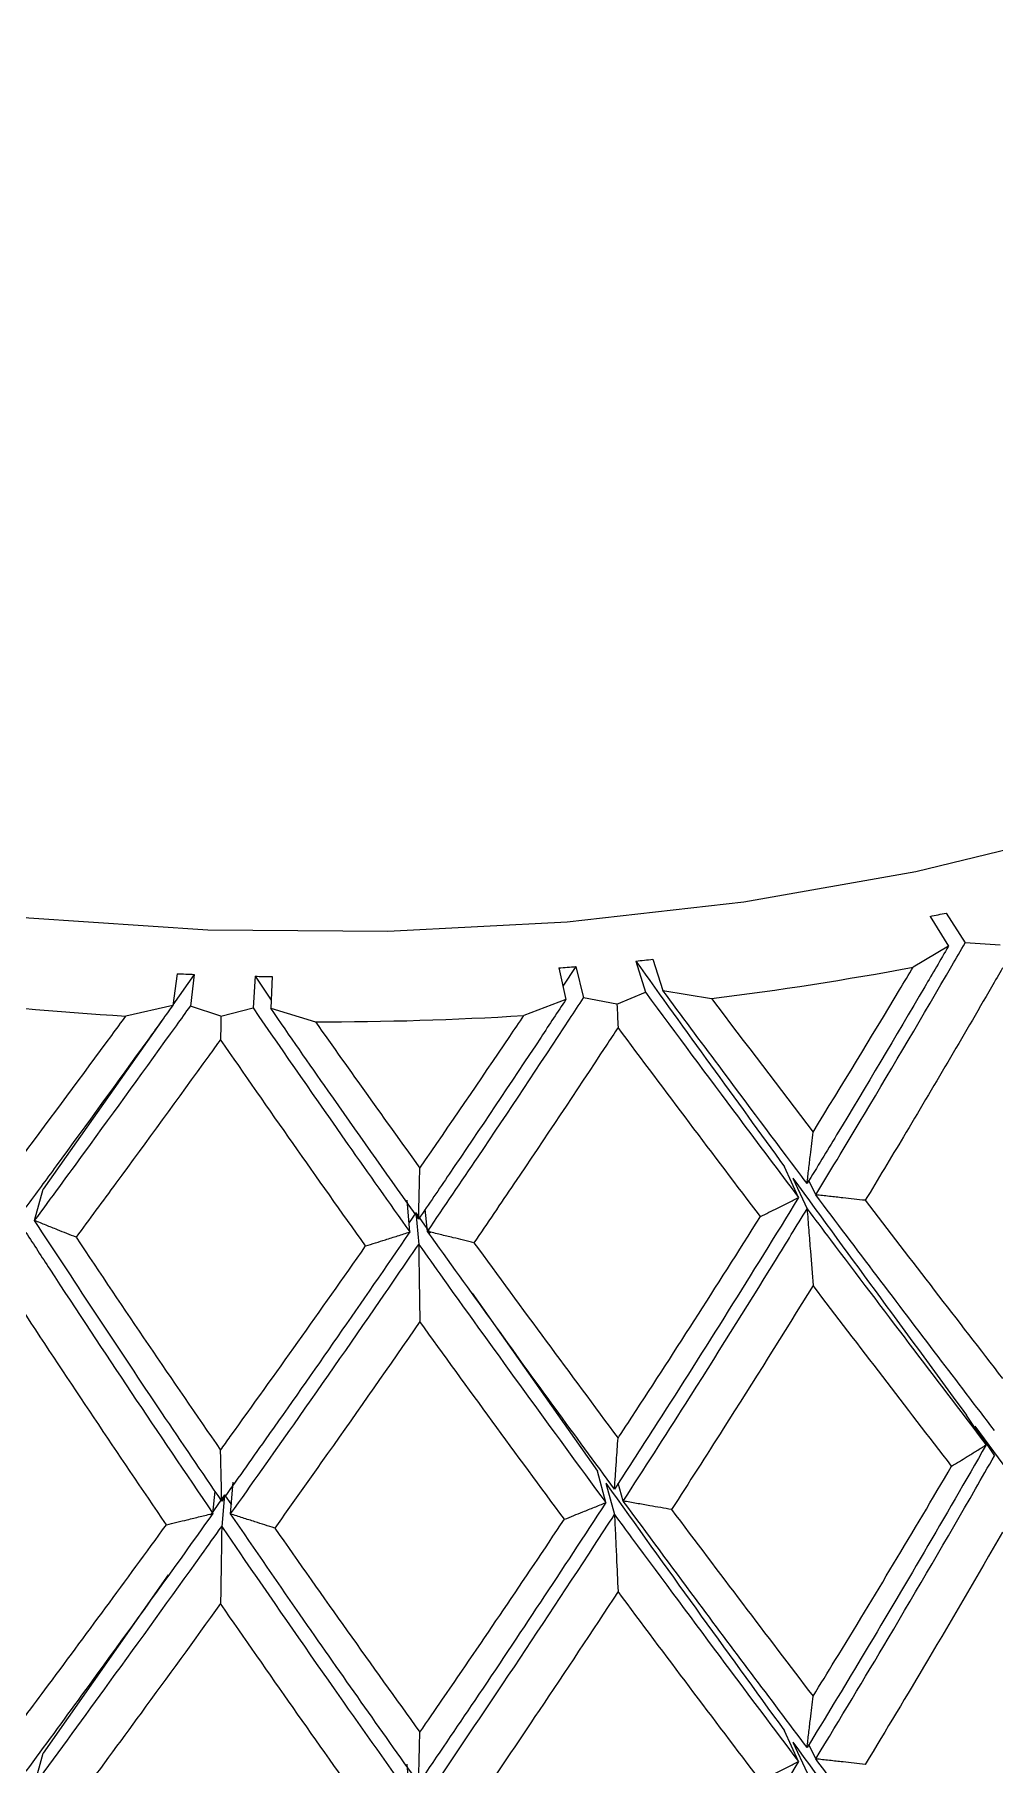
# Model space of a CAD drawing. Extents: x 0 to 10.8, y -11.1 to 0.
# Drawn here: x 4.5906 to 4.6524, y -5.0845 to -4.9732 of the extents above; entities that cross this region are included whole.
import ezdxf

# ---------------------------------------------------------------- set-up
doc = ezdxf.new("R2010")
doc.units = 0
doc.header["$LTSCALE"] = 0.5
doc.header["$MEASUREMENT"] = 0
doc.layers.add('Dimension', color=10, linetype='CONTINUOUS')
doc.layers.add('Mounting', color=4, linetype='CONTINUOUS')

msp = doc.modelspace()

# ---------------------------------------------------------------- linework, layer by layer
at = {"layer": 'Dimension', "transparency": 16777216}
msp.add_open_spline([(4.295788687800496, -4.453301352101676), (5.645067267058266, -4.366282299263275), (6.244345846315582, -5.578301352101789), (6.843624425573125, -6.790320404940189), (8.192903004830669, -6.703301352101676)], degree=3, dxfattribs=at)
at = {"layer": 'Mounting', "lineweight": 25, "transparency": 16777216}
for p, q in [((4.648208378738673, -5.029915127497532), (4.649389439598963, -5.031839886118917)), ((4.649250624243905, -5.029698797589731), (4.650463060052061, -5.031617043709502)), ((4.630375853921578, -5.032673529776332), (4.631020096291195, -5.034681327423357)), ((4.649389470416281, -5.031839879868926), (4.647121042307845, -5.033178459236808)), ((4.65271536812088, -5.031757559281459), (4.650463067311648, -5.031617042628966)), ((4.599767774457177, -5.033599557845548), (4.599490609929262, -5.035635230233481)), ((4.600872331558094, -5.033646654123515), (4.599495130072228, -5.035602031430471)), ((4.600872331558094, -5.033646654123515), (4.600628417951157, -5.035683744010441)), ((4.604780159538223, -5.033764882985395), (4.604653884704248, -5.035805531958943)), ((4.604780159538223, -5.033764882985395), (4.605818520532921, -5.035292809916314)), ((4.60588719339944, -5.033784696992029), (4.605794243913806, -5.035825944546218)), ((4.624323480613839, -5.033226918792593), (4.624785525571042, -5.035251373489587)), ((4.625420862340889, -5.033140411587681), (4.624594170508772, -5.034412949330488)), ((4.625420862340889, -5.033140411587681), (4.625915942122447, -5.035162261870653)), ((4.629285875339747, -5.032787020342198), (4.629897305019313, -5.034798232359492)), ((4.628068426549589, -5.035570039916649), (4.629897297796106, -5.034798233519211)), ((4.631020063629876, -5.034681329029581), (4.634143949330337, -5.035185804983371)), ((4.599490642485989, -5.035635231759898), (4.596475214290194, -5.036325448717605)), ((4.602587004838369, -5.036340962885049), (4.600628425344439, -5.035683744727976)), ((4.602587004838369, -5.036340962885049), (4.604653877221153, -5.035805532226391)), ((4.605794211387547, -5.035825942197164), (4.608668144346439, -5.0366943380983)), ((4.624785557966106, -5.035251371075049), (4.622084607567558, -5.036288431496189)), ((4.628068426549589, -5.035570039916649), (4.62591594961259, -5.035162261685116)), ((4.598911724333448, -5.036430362182728), (4.591140938777471, -5.04746347381564)), ((4.63975021427882, -5.0479950713069), (4.638850230012395, -5.046018875908146)), ((4.639385420212875, -5.046753303406717), (4.640301576290767, -5.048727131419753)), ((4.640852243534709, -5.04782460016628), (4.640415993656916, -5.046902126970451)), ((4.590604133477882, -5.049481950047777), (4.591141360026086, -5.047462277569764)), ((4.614739718805595, -5.050212161806428), (4.614571133369054, -5.048171130531159)), ((4.615124197589012, -5.048973053959969), (4.614690287108033, -5.049613701742373)), ((4.615124204041422, -5.048971588675556), (4.615309460518347, -5.051012245317736)), ((4.615124487666435, -5.048973045183857), (4.616042942806416, -5.050280510929042)), ((4.615879061708938, -5.050177686781126), (4.615736962341771, -5.048741925323327)), ((4.618755630247506, -5.054142153976727), (4.626808737792317, -5.06560614584339)), ((4.651817681068906, -5.063910279917138), (4.650563968713413, -5.061997948724581)), ((4.651081430575005, -5.062700625635955), (4.652350702063131, -5.064609465197179)), ((4.65108306056436, -5.062703168167616), (4.654918203234956, -5.067909756218057)), ((4.62734561922025, -5.067624436434187), (4.626808034586702, -5.065603417609907)), ((4.602825437063075, -5.067115526334817), (4.601906953273101, -5.068423033244301)), ((4.602070667380303, -5.068320173817426), (4.602213070326798, -5.06688134491975)), ((4.602825636981834, -5.067112816488532), (4.602640272924646, -5.069154658310538)), ((4.602825348758188, -5.067115523663233), (4.603259424324733, -5.067756415425833)), ((4.603210015094646, -5.068354603510159), (4.603378709153731, -5.066312257020058)), ((4.627355187871899, -5.066370690453596), (4.627909249155891, -5.068390161429988)), ((4.628472469398048, -5.067521363700735), (4.628148991561829, -5.066377260635988)), ((4.599202786350361, -5.072272548036949), (4.591141024244052, -5.083748863430685)), ((4.639750216158518, -5.084280102756509), (4.638850466213626, -5.082304421730953)), ((4.59060412359986, -5.085767014505223), (4.591141219030533, -5.083747834804456)), ((4.639385758461003, -5.083039070802613), (4.640301588421607, -5.085012196349908)), ((4.640852260675047, -5.084109663732477), (4.640415599204061, -5.083186320179493)), ((4.614739719157797, -5.086497193391438), (4.61457117761438, -5.084456693370214))]:
    msp.add_line(p, q, dxfattribs=at)
at = {"layer": 'Mounting', "lineweight": 25, "transparency": 16777216, "flags": 128}
msp.add_lwpolyline([(4.529425354885689, -5.011899771185938), (4.538026337435213, -5.016378217962711), (4.5473793920562, -5.020322397328584), (4.557385374042951, -5.02369050000101), (4.567938217497158, -5.026446823253877), (4.578926059652986, -5.028562149374977), (4.590232426649891, -5.03001405538123), (4.601737468185547, -5.030787150707681), (4.613319227957163, -5.030873240351639), (4.624854936429983, -5.030271411741467), (4.63622231222439, -5.028988044410028), (4.647300858329345, -5.027036742370456), (4.657973139399928, -5.024438189909688), (4.66812602660184, -5.021219932330268), (4.677651896805173, -5.017416083963212), (4.686449773415916, -5.013066966547456), (4.694426396752988, -5.008218681809524), (4.701497212625327, -5.002922622773724), (4.707587268625275, -4.99723492898346), (4.71263200864405, -4.991215891407705), (4.716577957182835, -4.984929313342207), (4.719383286205357, -4.978441834078296), (4.721018258525874, -4.971822222510184), (4.721474867769075, -4.965976814895953)], dxfattribs=at)
at = {"layer": 'Mounting', "lineweight": 25, "transparency": 16777216}
for centre, radius, start, end in [((4.612009034422272, -4.852893182329808), 0.1806852556239377, 281.557120423726, 281.8946639202501), ((4.609412916869587, -4.836633572438359), 0.1971575755656422, 275.7850864900307, 276.1035569736467), ((4.608943585606994, -4.831373913794152), 0.2024337092044073, 267.4020362081748, 267.7149487203491), ((4.608972547566736, -4.830466413906095), 0.2033416918572226, 268.8186231807109, 269.1306034961767), ((4.609168846588773, -4.833980121353477), 0.1998222941069857, 274.3495202176524, 274.6651530685469), ((4.610377316727408, -4.838588387374102), 0.1980287791611924, 276.8930290717234, 280.6930487940195), ((4.608670283969559, -4.829778682340304), 0.2069064676696747, 262.9305293171529, 266.6210277657175), ((4.608983893329878, -4.825200148107797), 0.2114944255391573, 269.9144606730427, 273.5513772085331)]:
    msp.add_arc(centre, radius, start, end, dxfattribs=at)
for points, knots in [([(4.649389469052267, -5.031839882369013), (4.648882508897714, -5.032713370564807), (4.648374283403882, -5.033584997965818), (4.645989430358895, -5.037657087975219), (4.644099215840924, -5.040831018204926), (4.641567067259075, -5.045017815508061), (4.640934985575313, -5.046057532595057), (4.640301645325508, -5.047094064036457)], [0.001172730824359649, 0.001172730824359649, 0.001172730824359649, 0.001172730824359649, 0.001255462206260106, 0.001255462206260106, 0.001560036396495508, 0.001560036396495508, 0.001661073516207026, 0.001661073516207026, 0.001661073516207026, 0.001661073516207026]), ([(4.640852266511274, -5.047824638032637), (4.641899843137935, -5.046105180156133), (4.642943213762919, -5.044378147625423), (4.6458728194998, -5.039486265891526), (4.647748921913944, -5.036303699643497), (4.649893725839775, -5.032603162771863), (4.650178597320291, -5.032110402237947), (4.650463065590884, -5.031617045613757)], [0.005047594040414504, 0.005047594040414504, 0.005047594040414504, 0.005047594040414504, 0.005214926679320327, 0.005214926679320327, 0.005519500869555729, 0.005519500869555729, 0.005566222870637729, 0.005566222870637729, 0.005566222870637729, 0.005566222870637729]), ([(4.640680201674058, -5.043790265701716), (4.642546951514078, -5.040768068472914), (4.644403872829798, -5.037717417179749), (4.646539151498018, -5.034153312770229), (4.646830285633769, -5.03366617972739), (4.647121040590264, -5.033178462117689)], [0.001208963695116871, 0.001208963695116871, 0.001208963695116871, 0.001208963695116871, 0.001503074287481275, 0.001503074287481275, 0.00154957279862451, 0.00154957279862451, 0.00154957279862451, 0.00154957279862451]), ([(4.652874941681148, -5.033231878370032), (4.652637856537467, -5.033643574134032), (4.652400484644659, -5.034054851112785), (4.650293189068179, -5.037698063299786), (4.648405909660141, -5.040904567934206), (4.645684209586307, -5.045454185025903), (4.644862518105583, -5.046818063701892), (4.644038014243961, -5.048177263532011)], [0.005083892301324373, 0.005083892301324373, 0.005083892301324373, 0.005083892301324373, 0.005122606385453739, 0.005122606385453739, 0.005427180575689141, 0.005427180575689141, 0.005558214953685095, 0.005558214953685095, 0.005558214953685095, 0.005558214953685095]), ([(4.629897305145505, -5.034798232774619), (4.63189692812557, -5.037492675128135), (4.63520244342044, -5.041946774975088), (4.638462346506913, -5.046282273472798), (4.63975021904912, -5.04799507576314)], [0, 0, 0, 0, 0.6049353283685455, 1, 1, 1, 1]), ([(4.640301579949664, -5.047094042318633), (4.640191152584975, -5.046947457362251), (4.638312483780282, -5.044453649908633), (4.635228224789671, -5.040344940840498), (4.632225887242384, -5.036304170143069), (4.631020095705935, -5.034681325599536)], [0, 0, 0, 0, 0.03602306106505845, 0.6128499158845447, 1, 1, 1, 1]), ([(4.59949064107991, -5.035635233920061), (4.598954467056956, -5.036380722989804), (4.598418501652304, -5.03712422159839), (4.59591071173827, -5.040595953536183), (4.593943931581407, -5.043296606254273), (4.591336727286489, -5.046852772626835), (4.59068816437275, -5.047735346564991), (4.590040557010525, -5.04861469767576)], [0.001172730824359652, 0.001172730824359652, 0.001172730824359652, 0.001172730824359652, 0.001255462206260106, 0.001255462206260106, 0.001560036396495508, 0.001560036396495508, 0.001661073516207056, 0.001661073516207056, 0.001661073516207056, 0.001661073516207056]), ([(4.590604142002576, -5.049481991779601), (4.591677476319092, -5.048022783018837), (4.592752661543727, -5.046555710619032), (4.595789008056045, -5.042395888759017), (4.597754021118135, -5.039684651545031), (4.600024302137854, -5.036525873372284), (4.600326330805729, -5.036105129178907), (4.60062842351681, -5.035683747277346)], [0.005047594040414487, 0.005047594040414487, 0.005047594040414487, 0.005047594040414487, 0.005214926679320327, 0.005214926679320327, 0.005519500869555729, 0.005519500869555729, 0.005566222870637729, 0.005566222870637729, 0.005566222870637729, 0.005566222870637729]), ([(4.6046538846781, -5.035805532380152), (4.606688191016246, -5.0387447349421), (4.610051040303915, -5.043603440367406), (4.613411949196689, -5.048340659171117), (4.614739725564959, -5.05021216696224)], [0, 0, 0, 0, 0.604935328368545, 1, 1, 1, 1]), ([(4.615309461257766, -5.049379156483496), (4.615195318960787, -5.049218945676785), (4.613253449083231, -5.046493325573408), (4.610080626905756, -5.042004965705758), (4.607022458277697, -5.037596471471829), (4.605794243998389, -5.035825942692043)], [0, 0, 0, 0, 0.03602306106505709, 0.6128499158845444, 1, 1, 1, 1]), ([(4.624785556549796, -5.035251373406425), (4.624252337342341, -5.036061748320492), (4.623718577970067, -5.036870152890174), (4.621217604213598, -5.0406457934846), (4.619246023098185, -5.043585407783269), (4.616618938559668, -5.047459166638191), (4.615964311079779, -5.048420812153267), (4.615309528708167, -5.049379186260637)], [0.001172730824359651, 0.001172730824359651, 0.001172730824359651, 0.001172730824359651, 0.001255462206260106, 0.001255462206260106, 0.001560036396495508, 0.001560036396495508, 0.001661073516207025, 0.001661073516207025, 0.001661073516207025, 0.001661073516207025]), ([(4.615879077811314, -5.050177727018649), (4.616963224489155, -5.048587612271206), (4.618046167312741, -5.046989594624392), (4.621095784898444, -5.042460504558733), (4.623059249038988, -5.039510905483837), (4.625316109323649, -5.036077441276234), (4.62561611524734, -5.03562016840317), (4.625915947798603, -5.035162264455437)], [0.005047594040414509, 0.005047594040414509, 0.005047594040414509, 0.005047594040414509, 0.005214926679320327, 0.005214926679320327, 0.005519500869555729, 0.005519500869555729, 0.00556622287063773, 0.00556622287063773, 0.00556622287063773, 0.00556622287063773]), ([(4.589811645272675, -5.045329261676159), (4.591720441444068, -5.04277034769558), (4.593638484649773, -5.040182908298164), (4.595866564531889, -5.037154215433418), (4.596170841603907, -5.036740143091549), (4.596475212492351, -5.036325451167158)], [0.001208963695116872, 0.001208963695116872, 0.001208963695116872, 0.001208963695116872, 0.0015030742874813, 0.0015030742874813, 0.001549572798624534, 0.001549572798624534, 0.001549572798624534, 0.001549572798624534]), ([(4.615386022588154, -5.046102998272943), (4.61731596956588, -5.043311167079651), (4.619245619303001, -5.040490267437349), (4.621476038591027, -5.037191053425602), (4.621780395115138, -5.036740052006849), (4.622084605770397, -5.036288434163851)], [0.001208963695116868, 0.001208963695116868, 0.001208963695116868, 0.001208963695116868, 0.00150307428748128, 0.00150307428748128, 0.001549572798624519, 0.001549572798624519, 0.001549572798624519, 0.001549572798624519]), ([(4.628138089777167, -5.037058268035196), (4.627887263691946, -5.037440359598293), (4.627636310184926, -5.03782200724612), (4.625410001750652, -5.041202276347803), (4.623426991899123, -5.044173949697097), (4.620582656852548, -5.048385845473319), (4.619725919772691, -5.049647884852675), (4.618868224192738, -5.050905016586455)], [0.005083892301324364, 0.005083892301324364, 0.005083892301324364, 0.005083892301324364, 0.005122606385453726, 0.005122606385453726, 0.005427180575689128, 0.005427180575689128, 0.005558214953685091, 0.005558214953685091, 0.005558214953685091, 0.005558214953685091]), ([(4.602563713115842, -5.037832004612483), (4.602310108392885, -5.03818348964279), (4.602056541143838, -5.038534525300292), (4.599808520213628, -5.04164331275183), (4.597816446964316, -5.044373796409502), (4.594973788035531, -5.048240631645285), (4.594119448877791, -5.049398850817681), (4.593266046992085, -5.050552161056544)], [0.005083892301324338, 0.005083892301324338, 0.005083892301324338, 0.005083892301324338, 0.005122606385453675, 0.005122606385453675, 0.005427180575689076, 0.005427180575689076, 0.005558214953685066, 0.005558214953685066, 0.005558214953685066, 0.005558214953685066]), ([(4.640301580117011, -5.047094170757475), (4.640335785068146, -5.046787190026691), (4.640370188669294, -5.046480814377276), (4.640404791672609, -5.046175049467877), (4.640439394676378, -5.045869284554101), (4.640474197177127, -5.04556412954355), (4.640509199918142, -5.045259590114995), (4.640565677793802, -5.044768207456571), (4.640622677126657, -5.04427842396268), (4.640680201672239, -5.043790265704558)], [0, 0, 0, 0, 3.692449215762074e-05, 3.692449215762074e-05, 3.692449215762074e-05, 7.38489851865649e-05, 7.38489851865649e-05, 7.38489851865649e-05, 0.0001334277934832304, 0.0001334277934832304, 0.0001334277934832304, 0.0001334277934832304]), ([(4.615309461291872, -5.049379284934503), (4.615316377895851, -5.049074799269874), (4.615323334669029, -5.048770933177025), (4.615330331763289, -5.048467692369513), (4.615337328857549, -5.048164451557682), (4.615344366292447, -5.047861835201275), (4.615351444218049, -5.047559849033291), (4.61536286464343, -5.047072586130298), (4.615374390513125, -5.046586960429352), (4.615386022586335, -5.046102998275614)], [0, 0, 0, 0, 3.692449215762437e-05, 3.692449215762437e-05, 3.692449215762437e-05, 7.384898518656923e-05, 7.384898518656923e-05, 7.384898518656923e-05, 0.0001334277934832172, 0.0001334277934832172, 0.0001334277934832172, 0.0001334277934832172]), ([(4.639750302493667, -5.047995077386759), (4.636745505794806, -5.052898395462762), (4.633712894187966, -5.057730312825186), (4.629744749929159, -5.063920639812522), (4.628827833461173, -5.065341947285674), (4.627909249101776, -5.066757130622932)], [0.001690375394320813, 0.001690375394320813, 0.001690375394320813, 0.001690375394320813, 0.002169184776966312, 0.002169184776966312, 0.002312692357560916, 0.002312692357560916, 0.002312692357560916, 0.002312692357560916]), ([(4.637296704459914, -5.049220016792106), (4.637664897277091, -5.049038153003892), (4.638032347868602, -5.048855786804666), (4.638399049719965, -5.048672920994193), (4.638624814373088, -5.048560337335061), (4.638850295849352, -5.048447563991942), (4.639075492633765, -5.048334601623935), (4.63930069132175, -5.048221638301129), (4.639525605788549, -5.048108485711452), (4.639750234521671, -5.047995144518552)], [0, 0, 0, 0, 3.692454476569205e-05, 3.692454476569205e-05, 3.692454476569205e-05, 5.965757049893295e-05, 5.965757049893295e-05, 5.965757049893295e-05, 8.239078838353607e-05, 8.239078838353607e-05, 8.239078838353607e-05, 8.239078838353607e-05]), ([(4.652350723110203, -5.062976466705322), (4.651145783717311, -5.061395732844744), (4.647366755721123, -5.056438107963686), (4.643491718475161, -5.051314522976611), (4.640852233077794, -5.047824588068124)], [0, 0, 0, 0, 0.3188490251917057, 1, 1, 1, 1]), ([(4.644037945615764, -5.048177256153451), (4.643561564547781, -5.048126034243126), (4.643085391493059, -5.048074162935279), (4.642609434513361, -5.04802164277487), (4.64231640555272, -5.04798930807101), (4.642023457681262, -5.04795672733718), (4.641730592780732, -5.047923900706905), (4.641437725404558, -5.047891073799178), (4.641144940382219, -5.047858000921508), (4.640852239595006, -5.047824682212422)], [0, 0, 0, 0, 3.692454476569227e-05, 3.692454476569227e-05, 3.692454476569227e-05, 5.965757049893234e-05, 5.965757049893234e-05, 5.965757049893234e-05, 8.239078838353641e-05, 8.239078838353641e-05, 8.239078838353641e-05, 8.239078838353641e-05]), ([(4.62813808973624, -5.063471886765853), (4.628344316892026, -5.063157739467158), (4.628550463197826, -5.062843283685254), (4.63162107715425, -5.058152872845255), (4.634469786096361, -5.053717292682848), (4.637296704460368, -5.049220016791082)], [0.0017266810208513, 0.0017266810208513, 0.0017266810208513, 0.0017266810208513, 0.001758512829247848, 0.001758512829247848, 0.00220101658536286, 0.00220101658536286, 0.00220101658536286, 0.00220101658536286]), ([(4.628472469388726, -5.067521363587048), (4.629809178860796, -5.065456812095192), (4.631142445082787, -5.063378973217482), (4.634414703792572, -5.058230594189297), (4.636347512528118, -5.055147193639755), (4.638946453374047, -5.050938948704811), (4.639624881222062, -5.049834640305221), (4.640301585167435, -5.048727179738762)], [0.004397359505161849, 0.004397359505161849, 0.004397359505161849, 0.004397359505161849, 0.004605778298849525, 0.004605778298849525, 0.004910352489084926, 0.004910352489084926, 0.005018293860850979, 0.005018293860850979, 0.005018293860850979, 0.005018293860850979]), ([(4.640301585167663, -5.048727179738592), (4.640335790993277, -5.04918154845376), (4.640370195627611, -5.049636168253471), (4.640404799792805, -5.050091036677316), (4.640439403958453, -5.050545905107299), (4.640474207749776, -5.051001023408276), (4.640509211878907, -5.0514563890614), (4.640565685431284, -5.052191048568091), (4.640622680765318, -5.052926356210776), (4.640680200827092, -5.053662301110705)], [0, 0, 0, 0, 3.692449223290656e-05, 3.692449223290656e-05, 3.692449223290656e-05, 7.384898531217314e-05, 7.384898531217314e-05, 7.384898531217314e-05, 0.0001334208711571264, 0.0001334208711571264, 0.0001334208711571264, 0.0001334208711571264]), ([(4.640301591154639, -5.048727151147148), (4.640800825461611, -5.04938928529026), (4.642998562718276, -5.052304142813171), (4.646861165075734, -5.057402419707046), (4.650166631626689, -5.06174246356926), (4.651817656256753, -5.063910242066356)], [0, 0, 0, 0, 0.1282478010224109, 0.5645745223552815, 1, 1, 1, 1]), ([(4.590040507844151, -5.050247772106331), (4.590551906734845, -5.051033917300856), (4.592803195116176, -5.054494698259077), (4.596808903034571, -5.060558466324778), (4.600317957867446, -5.065734694832145), (4.602070671400725, -5.068320133415341)], [0, 0, 0, 0, 0.1282478010223874, 0.5645745223552675, 1, 1, 1, 1]), ([(4.593265989495876, -5.050552138201795), (4.592866883713214, -5.050393488547058), (4.592468425197467, -5.050234294442987), (4.59207062093401, -5.050074558281096), (4.591825707685985, -5.049976214683909), (4.591581041746849, -5.049877665353279), (4.591336624742326, -5.049778910853149), (4.591092205672339, -5.049680155518388), (4.590848035025147, -5.049581194801931), (4.590604114424423, -5.049482029272497)], [0, 0, 0, 0, 3.692454476569119e-05, 3.692454476569119e-05, 3.692454476569119e-05, 5.96575704989314e-05, 5.96575704989314e-05, 5.96575704989314e-05, 8.239078838353412e-05, 8.239078838353412e-05, 8.239078838353412e-05, 8.239078838353412e-05]), ([(4.602640269850781, -5.067521662024149), (4.60135585627927, -5.065635468893845), (4.597327574961128, -5.059719838042781), (4.593328257891017, -5.053630020242167), (4.590604119170166, -5.049481934910887)], [0, 0, 0, 0, 0.3188490251917189, 1, 1, 1, 1]), ([(4.61473980902565, -5.050212178712911), (4.611636433374542, -5.054744881088993), (4.608530035709691, -5.059204311709607), (4.6044983632205, -5.064909246747732), (4.603569033128679, -5.06621853250283), (4.602640273134512, -5.067521627512917)], [0.00169037539432081, 0.00169037539432081, 0.00169037539432081, 0.00169037539432081, 0.002169184776966312, 0.002169184776966312, 0.002312692357560919, 0.002312692357560919, 0.002312692357560919, 0.002312692357560919]), ([(4.611898677866975, -5.051115858393928), (4.612324323928988, -5.050982161084164), (4.612749424773938, -5.050847883247286), (4.61317397302264, -5.050713026840072), (4.613435351544922, -5.050630000779904), (4.613696521335669, -5.050546755189089), (4.613957480675936, -5.050463290530388), (4.614218442221954, -5.050379825166203), (4.614479193865009, -5.050296140554053), (4.6147397338882, -5.050212237161475)], [0, 0, 0, 0, 3.692454476569259e-05, 3.692454476569259e-05, 3.692454476569259e-05, 5.965757049893181e-05, 5.965757049893181e-05, 5.965757049893181e-05, 8.239078838353498e-05, 8.239078838353498e-05, 8.239078838353498e-05, 8.239078838353498e-05]), ([(4.627909258343152, -5.066757164772639), (4.626636775048155, -5.065026112340377), (4.622645910423671, -5.059597046244733), (4.618620774385818, -5.053994115213868), (4.615879049049909, -5.050177673280416)], [0, 0, 0, 0, 0.3188490251917014, 1, 1, 1, 1]), ([(4.618868159721615, -5.050905001132094), (4.618420636847759, -5.050797720995774), (4.617973551167779, -5.050689830610111), (4.617526910373272, -5.050581331475939), (4.617251930294515, -5.050514532605746), (4.616977118082787, -5.050447502811153), (4.616702475531838, -5.050380242448625), (4.616427830659404, -5.050312981517607), (4.616153354869766, -5.050245489872566), (4.615879049955311, -5.050177767875084)], [0, 0, 0, 0, 3.692454476569166e-05, 3.692454476569166e-05, 3.692454476569166e-05, 5.965757049893323e-05, 5.965757049893323e-05, 5.965757049893323e-05, 8.239078838353692e-05, 8.239078838353692e-05, 8.239078838353692e-05, 8.239078838353692e-05]), ([(4.602563713129712, -5.064245623341492), (4.602772224779073, -5.063956640478807), (4.602980767059762, -5.063667346085992), (4.606088745205398, -5.059351823691316), (4.608993866080937, -5.05526535935968), (4.611898677867885, -5.051115858392961)], [0.0017266810208513, 0.0017266810208513, 0.0017266810208513, 0.0017266810208513, 0.001758512829247849, 0.001758512829247849, 0.002201016585362861, 0.002201016585362861, 0.002201016585362861, 0.002201016585362861]), ([(4.603210015146033, -5.068354603398973), (4.60456287570787, -5.066453242600403), (4.60591704082799, -5.06453846465007), (4.609252428436321, -5.059791007096351), (4.611232835578448, -5.056945042420864), (4.613909757831152, -5.053056912502768), (4.6146098466902, -5.052036246133071), (4.615309462313007, -5.051012294284249)], [0.004397359505161841, 0.004397359505161841, 0.004397359505161841, 0.004397359505161841, 0.004605778298849525, 0.004605778298849525, 0.004910352489084926, 0.004910352489084926, 0.005018293860850977, 0.005018293860850977, 0.005018293860850977, 0.005018293860850977]), ([(4.615309462313235, -5.051012294284078), (4.615316379093883, -5.05146915812918), (4.615323336076017, -5.051926287560832), (4.615330333405154, -5.05238368017126), (4.615337330734519, -5.052841072787942), (4.615344368430215, -5.053298729837195), (4.615351446636396, -5.053756648852129), (4.615362866187752, -5.054495427798997), (4.615374391248906, -5.055234892942906), (4.615386022415578, -5.055975033620086)], [0, 0, 0, 0, 3.692449223290032e-05, 3.692449223290032e-05, 3.692449223290032e-05, 7.384898531215999e-05, 7.384898531215999e-05, 7.384898531215999e-05, 0.0001334208711571132, 0.0001334208711571132, 0.0001334208711571132, 0.0001334208711571132]), ([(4.615309475885169, -5.051012266879411), (4.615826081557316, -5.051736037502849), (4.618100291316068, -5.054922232125875), (4.622122337820201, -5.060498913113292), (4.62560571874269, -5.065250872899526), (4.627345608591895, -5.067624396433075)], [0, 0, 0, 0, 0.128247801022409, 0.5645745223552834, 1, 1, 1, 1]), ([(4.640680200826864, -5.05366230111099), (4.638769285118542, -5.056755803166538), (4.636843827179973, -5.059825958336774), (4.633800261670785, -5.06461070959557), (4.632689967428632, -5.066342087111707), (4.631576973540177, -5.068064249390773)], [0.004433607830142777, 0.004433607830142777, 0.004433607830142777, 0.004433607830142777, 0.004734635524149176, 0.004734635524149176, 0.004906805992855924, 0.004906805992855924, 0.004906805992855924, 0.004906805992855924]), ([(4.61538602241535, -5.055975033620371), (4.613410407454694, -5.058832718937083), (4.611430081920844, -5.061665889197229), (4.608315960075743, -5.066077020414241), (4.607183270056339, -5.067672304000155), (4.606051156172271, -5.069258243504066)], [0.004433607830142783, 0.004433607830142783, 0.004433607830142783, 0.004433607830142783, 0.004734635524149191, 0.004734635524149191, 0.004906805992855933, 0.004906805992855933, 0.004906805992855933, 0.004906805992855933]), ([(4.627909248959213, -5.066757130842518), (4.627929923816737, -5.066451814670472), (4.627950718809643, -5.066147113577131), (4.627971634394271, -5.065843033272472), (4.627992549979126, -5.06553895296355), (4.628013586213456, -5.065235492610043), (4.628034743547914, -5.064932657939778), (4.628068876269708, -5.064444100578328), (4.628103324378799, -5.063957168808031), (4.62813808973624, -5.063471886766308)], [0, 0, 0, 0, 3.692449221523132e-05, 3.692449221523132e-05, 3.692449221523132e-05, 7.384898530530564e-05, 7.384898530530564e-05, 7.384898530530564e-05, 0.000133418694999904, 0.000133418694999904, 0.000133418694999904, 0.000133418694999904]), ([(4.602640272990357, -5.067521627715166), (4.602633356110346, -5.067217146313624), (4.6026263990384, -5.066913284841462), (4.602619401621723, -5.06661004902702), (4.602612404205047, -5.066306813208257), (4.602605366424541, -5.066004202216277), (4.602598288129229, -5.065702221797153), (4.602586868851176, -5.065215042582565), (4.602575344059005, -5.064729501693364), (4.602563713129484, -5.06424562334189)], [0, 0, 0, 0, 3.692449221522777e-05, 3.692449221522777e-05, 3.692449221522777e-05, 7.384898530530542e-05, 7.384898530530542e-05, 7.384898530530542e-05, 0.0001334186950004531, 0.0001334186950004531, 0.0001334186950004531, 0.0001334186950004531]), ([(4.651817589589427, -5.063910356964925), (4.649173129652354, -5.068535260789247), (4.646493574615533, -5.073106736140119), (4.642628487177717, -5.079553187354975), (4.641467588683781, -5.081470805242759), (4.640301584445979, -5.083379071112347)], [0.002342037124112486, 0.002342037124112486, 0.002342037124112486, 0.002342037124112486, 0.002778333157437115, 0.002778333157437115, 0.002964365970982147, 0.002964365970982147, 0.002964365970982147, 0.002964365970982147]), ([(4.640852254067795, -5.084109645577939), (4.642416573783976, -5.081541968817987), (4.643972009349909, -5.078956664629118), (4.647403761472106, -5.07317667690171), (4.649275633405523, -5.069972616235134), (4.651538248356246, -5.066032401606719), (4.651944886820502, -5.065321578293208), (4.652350702126114, -5.064609465396302)], [0.003747176891619309, 0.003747176891619309, 0.003747176891619309, 0.003747176891619309, 0.003996629918378722, 0.003996629918378722, 0.004301204108614123, 0.004301204108614123, 0.004368097736224911, 0.004368097736224911, 0.004368097736224911, 0.004368097736224911]), ([(4.649599281707196, -5.065276490706822), (4.649932528951695, -5.065073404690168), (4.650264947109918, -5.064869864268871), (4.650596530212169, -5.064665872601324), (4.650800683688431, -5.064540276309401), (4.651004521180539, -5.064414508614561), (4.651208041300833, -5.064288570261738), (4.65141156314121, -5.064162630844294), (4.65161476803496, -5.064036520499769), (4.65181765459829, -5.063910239976224)], [0, 0, 0, 0, 3.692454477463202e-05, 3.692454477463202e-05, 3.692454477463202e-05, 5.965869829542657e-05, 5.965869829542657e-05, 5.965869829542657e-05, 8.23930440099548e-05, 8.23930440099548e-05, 8.23930440099548e-05, 8.23930440099548e-05]), ([(4.64068020024115, -5.080075308755227), (4.641152403372644, -5.079310870384063), (4.641623789977075, -5.078544898360803), (4.644621471469236, -5.0736553403936), (4.647124418169369, -5.069488733675655), (4.649599284637134, -5.065276488920915)], [0.002378381747722605, 0.002378381747722605, 0.002378381747722605, 0.002378381747722605, 0.002452851256914947, 0.002452851256914947, 0.002852802666629457, 0.002852802666629457, 0.002852802666629457, 0.002852802666629457]), ([(4.602070601192281, -5.068320231518385), (4.599247690062157, -5.072274254516572), (4.596430403975091, -5.076171232879972), (4.592427417350336, -5.081652221907916), (4.591232761223182, -5.083280798424482), (4.590040488322984, -5.084899688852943)], [0.002342037124112498, 0.002342037124112498, 0.002342037124112498, 0.002342037124112498, 0.002778333157437115, 0.002778333157437115, 0.002964365970982154, 0.002964365970982154, 0.002964365970982154, 0.002964365970982154]), ([(4.599081473633987, -5.0690473801709), (4.599528997242487, -5.068940099649865), (4.59997608364165, -5.068832209341736), (4.600422725141016, -5.068723710728761), (4.60069771929534, -5.068656908865535), (4.600972545560808, -5.068589876225076), (4.60124720214435, -5.068522613162088), (4.601521861049605, -5.068455349530439), (4.601796350850464, -5.068387855330229), (4.602070669755449, -5.068320130919801)], [0, 0, 0, 0, 3.692454477463216e-05, 3.692454477463216e-05, 3.692454477463216e-05, 5.965869829542725e-05, 5.965869829542725e-05, 5.965869829542725e-05, 8.239304400995502e-05, 8.239304400995502e-05, 8.239304400995502e-05, 8.239304400995502e-05]), ([(4.62734553862515, -5.067624503041316), (4.624550780930576, -5.071919380249881), (4.621740959018325, -5.076157785549128), (4.617719033259618, -5.082125689213569), (4.616514943703351, -5.083899810544381), (4.615309462477398, -5.085664185624012)], [0.002342037124112502, 0.002342037124112502, 0.002342037124112502, 0.002342037124112502, 0.002778333157437115, 0.002778333157437115, 0.002964365970982152, 0.002964365970982152, 0.002964365970982152, 0.002964365970982152]), ([(4.624683652302338, -5.068694529128265), (4.625082759171164, -5.068535878978309), (4.625481218747836, -5.068376684843827), (4.6258790240488, -5.068216949097405), (4.626123950085912, -5.068118600877199), (4.626368628781165, -5.068020047074015), (4.626613058508838, -5.067921288249977), (4.626857490302882, -5.06782252859108), (4.627101673642073, -5.06772356369919), (4.627345606903191, -5.067624394139841)], [0, 0, 0, 0, 3.692454477463272e-05, 3.692454477463272e-05, 3.692454477463272e-05, 5.965869829542875e-05, 5.965869829542875e-05, 5.965869829542875e-05, 8.239304400995701e-05, 8.239304400995701e-05, 8.239304400995701e-05, 8.239304400995701e-05]), ([(4.631576969456546, -5.068064248690405), (4.631112472381119, -5.067984560779621), (4.630648299696759, -5.067904240029179), (4.630184459322436, -5.067823287465274), (4.62989887661638, -5.067773445637101), (4.62961341908931, -5.06772336416617), (4.629328088589091, -5.067673043297077), (4.629042755676664, -5.067622722002568), (4.628757549189686, -5.067572161199564), (4.628472470975339, -5.067521361136301)], [0, 0, 0, 0, 3.692454477490066e-05, 3.692454477490066e-05, 3.692454477490066e-05, 5.965864419586999e-05, 5.965864419586999e-05, 5.965864419586999e-05, 8.239293580919966e-05, 8.239293580919966e-05, 8.239293580919966e-05, 8.239293580919966e-05]), ([(4.640301576644333, -5.083379054984619), (4.637914605600145, -5.080203705865131), (4.634000558486605, -5.074996912056406), (4.630024011317118, -5.069619507503035), (4.628472550682091, -5.067521498570272)], [0, 0, 0, 0, 0.6098472949281181, 1, 1, 1, 1]), ([(4.589811646135331, -5.081614304659695), (4.590294487607935, -5.080967056269856), (4.590777726542001, -5.080318222805829), (4.593858640512735, -5.076174546743459), (4.59646672775898, -5.072635096045133), (4.599081477568461, -5.0690473792273)], [0.002378381747722601, 0.002378381747722601, 0.002378381747722601, 0.002378381747722601, 0.002452851256914941, 0.002452851256914941, 0.002852802666629455, 0.002852802666629455, 0.002852802666629455, 0.002852802666629455]), ([(4.590604135902822, -5.085766997049575), (4.592206915944189, -5.083587943354587), (4.59381432727173, -5.081390740377572), (4.59739143569368, -5.076470783932905), (4.599363292580165, -5.073738372974105), (4.601772230265851, -5.070371387243711), (4.602206181732981, -5.069763709603137), (4.602640272915323, -5.069154658516311)], [0.00374717689161931, 0.00374717689161931, 0.00374717689161931, 0.00374717689161931, 0.003996629918378722, 0.003996629918378722, 0.004301204108614123, 0.004301204108614123, 0.004368097736224899, 0.004368097736224899, 0.004368097736224899, 0.004368097736224899]), ([(4.602640272915323, -5.069154658516311), (4.6026333560485, -5.069611522929108), (4.602626398994062, -5.07006865283563), (4.602619401597622, -5.07052604588489), (4.602612404200954, -5.070983438940743), (4.602605366443413, -5.071441096392732), (4.602598288171521, -5.071899015834276), (4.602586868872095, -5.072637772298719), (4.602575344078559, -5.073377214853281), (4.602563713172685, -5.074117332982496)], [0, 0, 0, 0, 3.692449220581077e-05, 3.692449220581077e-05, 3.692449220581077e-05, 7.384898529428101e-05, 7.384898529428101e-05, 7.384898529428101e-05, 0.0001334190027511735, 0.0001334190027511735, 0.0001334190027511735, 0.0001334190027511735]), ([(4.60264027297967, -5.069154658391028), (4.603011231929031, -5.069696836041203), (4.605418702786665, -5.073215491930569), (4.609455112360592, -5.079037471908237), (4.613116305239146, -5.084205608696834), (4.614739724296214, -5.086497225672758)], [0, 0, 0, 0, 0.09205200316585282, 0.5974044171250199, 1, 1, 1, 1]), ([(4.606051152430155, -5.069258242328942), (4.605625505455464, -5.069124544586487), (4.605200403719664, -5.068990266769561), (4.604775854598074, -5.068855410832327), (4.604514463193482, -5.068772381140207), (4.604253280547027, -5.068689132067107), (4.603992308377201, -5.068605664073971), (4.603731334001168, -5.068522195375238), (4.603470569553792, -5.068438507576388), (4.603210016751746, -5.068354601142005)], [0, 0, 0, 0, 3.692454477490172e-05, 3.692454477490172e-05, 3.692454477490172e-05, 5.965864419586994e-05, 5.965864419586994e-05, 5.965864419586994e-05, 8.239293580919909e-05, 8.239293580919909e-05, 8.239293580919909e-05, 8.239293580919909e-05]), ([(4.615309460589742, -5.085664168908352), (4.612849755802927, -5.082194745874119), (4.608816443189653, -5.076505742966106), (4.604783533289719, -5.070642361533373), (4.603210082582791, -5.068354747406488)], [0, 0, 0, 0, 0.6098472949281152, 1, 1, 1, 1]), ([(4.615386022296661, -5.082388041221861), (4.615874212731114, -5.081681875098639), (4.616362188951598, -5.080974112782712), (4.619469386402216, -5.076454970686598), (4.622081995144981, -5.072598752256965), (4.624683655811168, -5.068694527732987)], [0.002378381747722604, 0.002378381747722604, 0.002378381747722604, 0.002378381747722604, 0.002452851256914941, 0.002452851256914941, 0.002852802666629453, 0.002852802666629453, 0.002852802666629453, 0.002852802666629453]), ([(4.615879068332561, -5.086462733233816), (4.617497995657686, -5.084088201208885), (4.619114749044911, -5.081695370801299), (4.622697470374078, -5.076340988940672), (4.624662270378167, -5.073369719815275), (4.627050229328688, -5.069711680541843), (4.627479913933939, -5.069051601451349), (4.627909249183176, -5.068390161634625)], [0.003747176891619313, 0.003747176891619313, 0.003747176891619313, 0.003747176891619313, 0.003996629918378722, 0.003996629918378722, 0.004301204108614123, 0.004301204108614123, 0.004368097736224897, 0.004368097736224897, 0.004368097736224897, 0.004368097736224897]), ([(4.627909249183176, -5.068390161634625), (4.627929924001364, -5.068846191278453), (4.627950718941975, -5.069302481565956), (4.627971634466121, -5.0697590301275), (4.627992549990722, -5.070215578695525), (4.62801358615684, -5.070672386788772), (4.628034743421722, -5.071129451982017), (4.628068876207863, -5.071866830296983), (4.628103324319682, -5.072604881970335), (4.628138089607091, -5.073343596412144)], [0, 0, 0, 0, 3.692449220580418e-05, 3.692449220580418e-05, 3.692449220580418e-05, 7.384898529426645e-05, 7.384898529426645e-05, 7.384898529426645e-05, 0.0001334190027511671, 0.0001334190027511671, 0.0001334190027511671, 0.0001334190027511671]), ([(4.627909249210234, -5.068390161503828), (4.628275904384282, -5.068887584134188), (4.63065544435176, -5.072115786305915), (4.634620390501368, -5.077452280956436), (4.638174357580738, -5.082182635147547), (4.639750231367543, -5.08428013380319)], [0, 0, 0, 0, 0.09205200316586372, 0.5974044171250249, 1, 1, 1, 1]), ([(4.652874941292112, -5.069517206780176), (4.651278175675316, -5.072289942032796), (4.649668693227568, -5.075043179126112), (4.646718877969761, -5.08001808905334), (4.645382009683317, -5.082246622300715), (4.644038007966856, -5.084462241261861)], [0.003783412525692731, 0.003783412525692731, 0.003783412525692731, 0.003783412525692731, 0.004043497126063998, 0.004043497126063998, 0.004256714518749989, 0.004256714518749989, 0.004256714518749989, 0.004256714518749989]), ([(4.628138089607546, -5.073343596411462), (4.626448780210467, -5.075916947802341), (4.624753995520223, -5.078469697219873), (4.621662236414522, -5.08307803230565), (4.620266325726107, -5.085140753140593), (4.618868220611148, -5.087189993718198)], [0.003783412525692736, 0.003783412525692736, 0.003783412525692736, 0.003783412525692736, 0.004043497126064003, 0.004043497126064003, 0.004256714518749988, 0.004256714518749988, 0.004256714518749988, 0.004256714518749988]), ([(4.602563713173367, -5.074117332981928), (4.600855690922799, -5.076484549972179), (4.599149674213322, -5.078830954460557), (4.596051095968505, -5.083063688453478), (4.5946571508739, -5.084957133718945), (4.593266046262443, -5.086837137926693)], [0.003783412525692738, 0.003783412525692738, 0.003783412525692738, 0.003783412525692738, 0.004043497126064007, 0.004043497126064007, 0.00425671451874999, 0.00425671451874999, 0.00425671451874999, 0.00425671451874999]), ([(4.640301584073313, -5.083379071722447), (4.640335789325491, -5.083072091908832), (4.640370193350918, -5.0827657175534), (4.640404796909479, -5.082459954342198), (4.640439400468495, -5.082154191126676), (4.640474203655231, -5.081849038217399), (4.64050920722002, -5.081544501317865), (4.640565681932912, -5.081053161819852), (4.640622678575937, -5.080563422953617), (4.640680200241377, -5.080075308754658)], [0, 0, 0, 0, 3.692449222122516e-05, 3.692449222122516e-05, 3.692449222122516e-05, 7.384898532068282e-05, 7.384898532068282e-05, 7.384898532068282e-05, 0.0001334230554972787, 0.0001334230554972787, 0.0001334230554972787, 0.0001334230554972787]), ([(4.615309462091773, -5.085664186188126), (4.615316378756688, -5.085359701462551), (4.615323335615585, -5.085055836694664), (4.615330332822168, -5.084752597625823), (4.615337330028751, -5.084449358552718), (4.615344367602347, -5.084146744347663), (4.615351445694387, -5.083844760768727), (4.615362865480392, -5.083357540795532), (4.61537439080621, -5.082871959526017), (4.615386022297116, -5.08238804122135)], [0, 0, 0, 0, 3.692449222122498e-05, 3.692449222122498e-05, 3.692449222122498e-05, 7.384898532068288e-05, 7.384898532068288e-05, 7.384898532068288e-05, 0.0001334230554972825, 0.0001334230554972825, 0.0001334230554972825, 0.0001334230554972825]), ([(4.639750218612107, -5.084280113343766), (4.637278521302505, -5.088313486769891), (4.634784227462205, -5.092304999550947), (4.63082192855245, -5.09853332476456), (4.629367596530756, -5.100795902612788), (4.627909238075517, -5.103042780017404)], [0.002993668817883928, 0.002993668817883928, 0.002993668817883928, 0.002993668817883928, 0.003387481537907919, 0.003387481537907919, 0.003614582098343166, 0.003614582098343166, 0.003614582098343166, 0.003614582098343166]), ([(4.637296650700591, -5.085505019860364), (4.637664842823824, -5.085323155434594), (4.63803229274663, -5.085140789084051), (4.638398993965666, -5.084957923598211), (4.638624762897962, -5.084845337810918), (4.638850248655672, -5.084732562512158), (4.639075449725624, -5.084619598357619), (4.639300652699148, -5.084506633248395), (4.639525571455579, -5.084393479041466), (4.639750204485154, -5.08428013639616)], [0, 0, 0, 0, 3.692454475717438e-05, 3.692454475717438e-05, 3.692454475717438e-05, 5.965804057093546e-05, 5.965804057093546e-05, 5.965804057093546e-05, 8.239172852564434e-05, 8.239172852564434e-05, 8.239172852564434e-05, 8.239172852564434e-05]), ([(4.652350681035841, -5.099262066220149), (4.650706882201803, -5.097104418260869), (4.647299216583406, -5.092631521325188), (4.643439909081735, -5.087539598919818), (4.641240009739704, -5.084623617515149), (4.640852249219733, -5.084109638332563)], [0, 0, 0, 0, 0.4342818352718469, 0.9002849059942458, 1, 1, 1, 1]), ([(4.644038020851667, -5.08446224264668), (4.643561639976497, -5.084411019984486), (4.643085467107539, -5.08435914839248), (4.642609510305419, -5.084306628442505), (4.642316473249593, -5.084274292962846), (4.642023517284088, -5.084241711622383), (4.641730644289737, -5.084208884551856), (4.641437768820424, -5.084176057203933), (4.641144975704947, -5.084142984052335), (4.640852266824822, -5.084109665231836)], [0, 0, 0, 0, 3.692454475634695e-05, 3.692454475634695e-05, 3.692454475634695e-05, 5.965820701429388e-05, 5.965820701429388e-05, 5.965820701429388e-05, 8.239206141740857e-05, 8.239206141740857e-05, 8.239206141740857e-05, 8.239206141740857e-05])]:
    msp.add_open_spline(points, degree=3, knots=knots, dxfattribs=at)
for points in [[(4.629285875339747, -5.032787020342198), (4.632501446288416, -5.037274970521992), (4.635693481009184, -5.041685510355762), (4.638850901971182, -5.046020039079735)], [(4.628068438099717, -5.035570040615823), (4.628091512199489, -5.036065814051824), (4.628114729392109, -5.036561891262977), (4.628138089777167, -5.037058268035196)], [(4.63414394915435, -5.035185804674825), (4.636336454189404, -5.038088517053495), (4.638516328748665, -5.04095649957759), (4.640680293474816, -5.043790204242896)], [(4.602587015443305, -5.036340964928513), (4.602579295884425, -5.036837670007174), (4.602571528452927, -5.037334684638495), (4.602563713115842, -5.037832004612483)], [(4.608668144221383, -5.036694337771507), (4.610908438805154, -5.039866011967035), (4.613148886968247, -5.043002199267505), (4.615386118227434, -5.046102948187126)], [(4.637296810844646, -5.049219947394931), (4.634268388519558, -5.045233060407327), (4.631212524173179, -5.041179504873696), (4.628138089096183, -5.037058268251769)], [(4.611898779299736, -5.051115801606159), (4.608786907821468, -5.046756349937198), (4.605672204848361, -5.042328392864988), (4.602563712481697, -5.037832004749248)], [(4.639386245857622, -5.046754692609682), (4.643169657050294, -5.051944785405794), (4.646902328665647, -5.057025576550359), (4.650565623301873, -5.062000533898015)], [(4.644038173332092, -5.048177132264982), (4.647020600624728, -5.052065005941472), (4.649969052358529, -5.05588722623537), (4.65287496961173, -5.059645476748926)], [(4.593266209533795, -5.050552069255559), (4.59635317026482, -5.055184695026128), (4.599455349845812, -5.059749365847949), (4.602563743105293, -5.06424561009851)], [(4.618868388600276, -5.050904904947686), (4.621970879481523, -5.055161983368009), (4.625063782490543, -5.05935076517784), (4.628138119383948, -5.063471869905243)], [(4.649599266332643, -5.065276500629921), (4.646662772235686, -5.061470226869972), (4.643686918152525, -5.057599310706223), (4.64068034242996, -5.05366221000412)], [(4.599081457878128, -5.069047386274008), (4.595978988479146, -5.064500093700985), (4.592886106710466, -5.059884505468744), (4.589811790628573, -5.055201241086309)], [(4.624683636389136, -5.068694537152908), (4.621596697622863, -5.064522789294017), (4.618494540112351, -5.060283087445839), (4.615386168839905, -5.055974959989726)], [(4.627355873742545, -5.066373373500937), (4.63122458105272, -5.071795053290657), (4.635062617260701, -5.077104965291539), (4.638850818344736, -5.082305433810575)], [(4.631576918815654, -5.06806427901995), (4.63463613959766, -5.072134944303343), (4.637673458827976, -5.076138265560814), (4.640680059602801, -5.080075400695705)], [(4.606051100747209, -5.069258266449879), (4.609162875217407, -5.073703359236845), (4.612277480865714, -5.078079950895642), (4.615385876436903, -5.08238811577894)], [(4.637296544261517, -5.085505099148236), (4.634268179313494, -5.081518285905531), (4.631212373671588, -5.077464806679757), (4.62813799811147, -5.073343648995433)], [(4.611898505370846, -5.087400920563653), (4.608786694338505, -5.083041549788561), (4.605672052186947, -5.078613676276518), (4.602563620489036, -5.074117374390653)], [(4.639386009780765, -5.083039878292936), (4.643169513337853, -5.088230099445013), (4.646902275288085, -5.0933110136653), (4.650565656890421, -5.098286089047178)]]:
    msp.add_open_spline(points, degree=3, dxfattribs=at)

doc.saveas('drawing.dxf')
